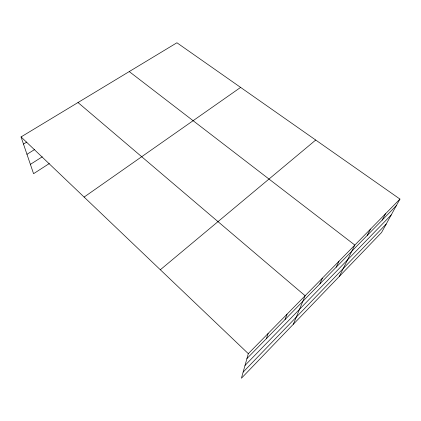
<?xml version="1.0" encoding="UTF-8"?>
<svg xmlns="http://www.w3.org/2000/svg" width="421" height="421" viewBox="0 0 421 421"><rect width="100%" height="100%" fill="white"/><g stroke="black" fill="none" stroke-linecap="round" stroke-linejoin="round"><path stroke-width="0.63" d="M399.95 199.075L248.316 353.666L241.422 378.232L381.558 232.503L399.95 199.075L176.925 42.768L21.05 136.93L33.569 173.694L49.331 163.522M266.419 338.605L268.135 333.464M285.017 319.571L287.054 314.177M293.342 324.238L305.13 295.747L78.001 102.529M319.834 283.933L322.418 278.118M336.153 267.23L338.973 261.241M339.342 276.402L354.84 245.069L129.242 71.575M367.265 235.381L370.506 229.092M382.105 220.194L385.531 213.773M243.143 372.096L386.215 224.04M245.022 365.407L391.241 214.905M246.953 358.534L396.356 205.606M160.338 269.761L315.718 140.04M84.116 197.07L240.617 87.405M30.391 164.358L42.279 156.812M26.965 154.302L34.727 149.46M23.487 144.087L26.802 142.056M21.05 136.93L248.316 353.666"/></g></svg>
